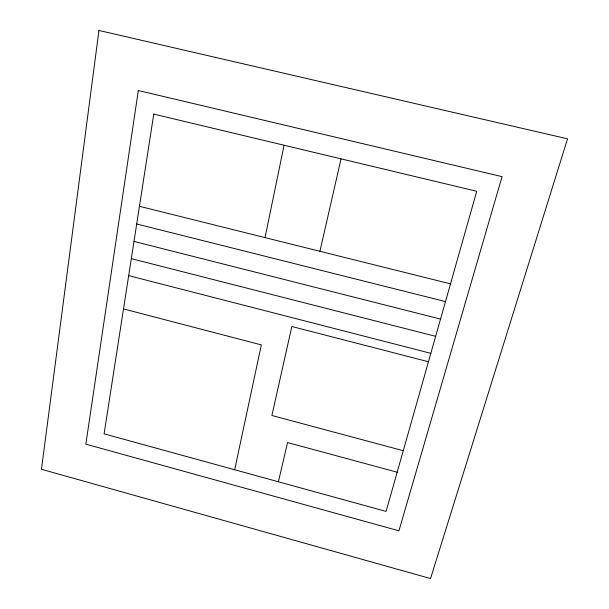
<?xml version="1.0" encoding="UTF-8"?>
<svg xmlns="http://www.w3.org/2000/svg" width="609" height="609" viewBox="0 0 609 609"><rect width="100%" height="100%" fill="white"/><g stroke="black" fill="none" stroke-linecap="round" stroke-linejoin="round"><path stroke-width="0.91" d="M265.044 237.609L284.076 145.239M234.671 469.76L261.33 344.9L123.505 308.93M319.923 251.296L341.048 158.858M278.397 481.788L287.555 442.553L397.175 472.219M139.453 206.299L450.515 283.855M136.705 223.983L445.491 301.592M133.995 241.43L440.535 319.078M131.316 258.642L435.656 336.328M128.674 275.633L430.837 353.334M428.454 361.754L291.833 326.493L271.888 415.483L403.265 450.713M98.94 30.45L41.458 469.273L430.54 578.55L567.542 138.829L98.94 30.45M138.312 90.513L85.846 444.159L398.925 530.812L502.06 176.648L138.312 90.513M153.773 114.104L104.093 433.836L386.076 511.408L476.725 191.279L153.773 114.104"/></g></svg>
